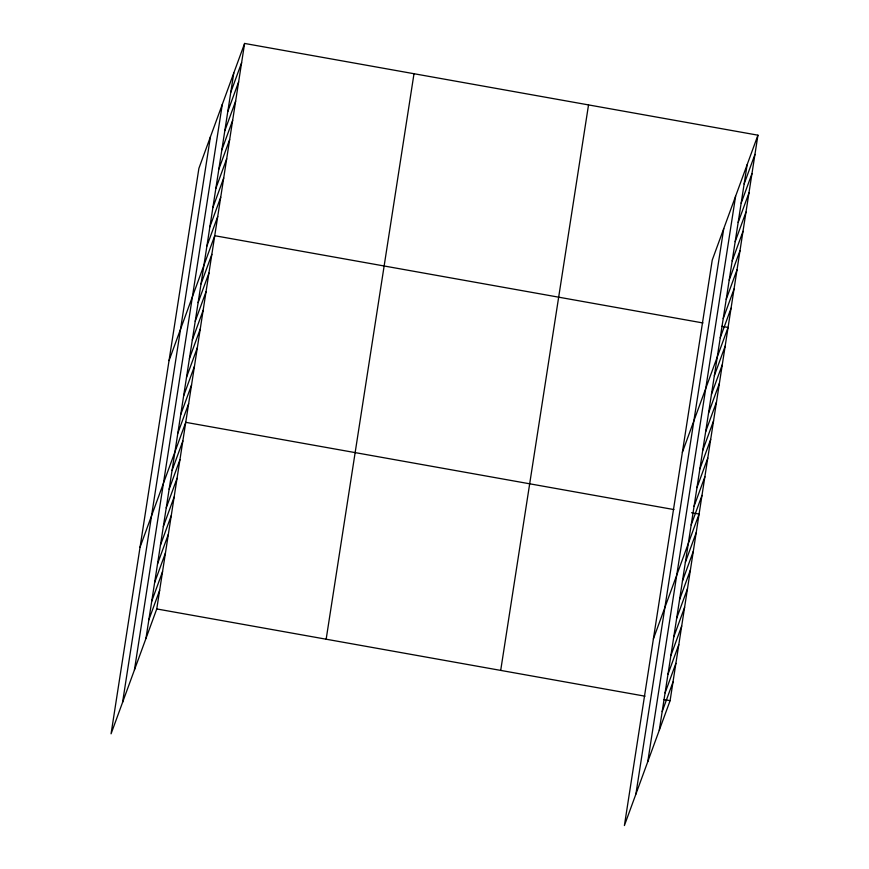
<?xml version="1.0" encoding="UTF-8"?>
<svg xmlns="http://www.w3.org/2000/svg" width="869" height="869" viewBox="0 0 869 869"><rect width="100%" height="100%" fill="white"/><g stroke="black" fill="none" stroke-linecap="round" stroke-linejoin="round"><path stroke-width="1.3" d="M122.572 702.358L210.417 136.867M134.434 669.956L222.279 104.465M145.949 638.498L233.783 73.007M244.602 43.45L198.903 168.325L111.069 733.816L156.757 608.941L244.602 43.45L757.931 135.184L670.097 700.675L624.398 825.55L712.243 260.059L757.931 135.184M326.157 639.215L414.002 73.724M500.696 670.401L588.53 104.91M635.902 794.092L723.747 228.601M647.763 761.689L735.609 196.198M659.278 730.232L747.123 164.741M230.806 92.233L241.615 62.677M227.819 111.46L238.627 81.903M224.832 130.687L235.64 101.13M221.845 149.913L232.653 120.356M218.858 169.14L229.666 139.583M215.87 188.367L226.69 158.81M212.883 207.593L223.702 178.036M209.896 226.82L220.715 197.263M206.909 246.046L217.728 216.49M169.042 360.592L214.741 235.716L702.978 322.964M201.021 283.935L211.84 254.378M198.121 302.597L208.94 273.04M195.221 321.258L206.04 291.702M192.331 339.92L203.14 310.363M189.431 358.582L200.239 329.025M186.531 377.244L197.35 347.687M183.631 395.906L194.45 366.349M180.73 414.567L191.549 385.01M177.83 433.218L188.649 403.672M140.05 547.198L185.749 422.334L673.986 509.582M172.04 470.542L182.848 440.985M169.14 489.204L179.948 459.647M166.24 507.865L177.059 478.308M163.339 526.527L174.158 496.97M160.439 545.189L171.258 515.632M157.539 563.851L168.358 534.294M154.639 582.512L165.458 552.956M151.749 601.174L162.557 571.617M148.849 619.836L159.657 590.279M744.136 183.967L754.944 154.41M741.148 203.194L751.957 173.637M738.161 222.421L748.98 192.864M735.174 241.647L745.993 212.09M732.187 260.874L743.006 231.317M729.2 280.1L740.019 250.544M726.212 299.327L737.031 269.77M723.225 318.554L734.044 288.997M720.238 337.78L731.057 308.223M682.371 452.325L728.07 327.45L721.791 326.331M714.351 375.669L725.17 346.112M711.45 394.33L722.269 364.774M708.561 412.992L719.369 383.435M705.661 431.654L716.469 402.097M702.76 450.316L713.579 420.759M699.86 468.978L710.679 439.421M696.96 487.639L707.779 458.082M694.059 506.301L704.878 476.744M691.159 524.963L701.978 495.406M653.379 638.943L699.078 514.068L691.55 512.721M685.369 562.286L696.178 532.73M682.469 580.948L693.288 551.391M679.569 599.61L690.388 570.053M676.669 618.261L687.488 588.715M673.768 636.923L684.587 607.366M670.868 655.584L681.687 626.028M667.979 674.246L678.787 644.689M665.078 692.908L675.886 663.351M662.178 711.57L672.997 682.013M156.757 608.941L644.994 696.188M663.818 699.556L670.097 700.675"/></g></svg>
